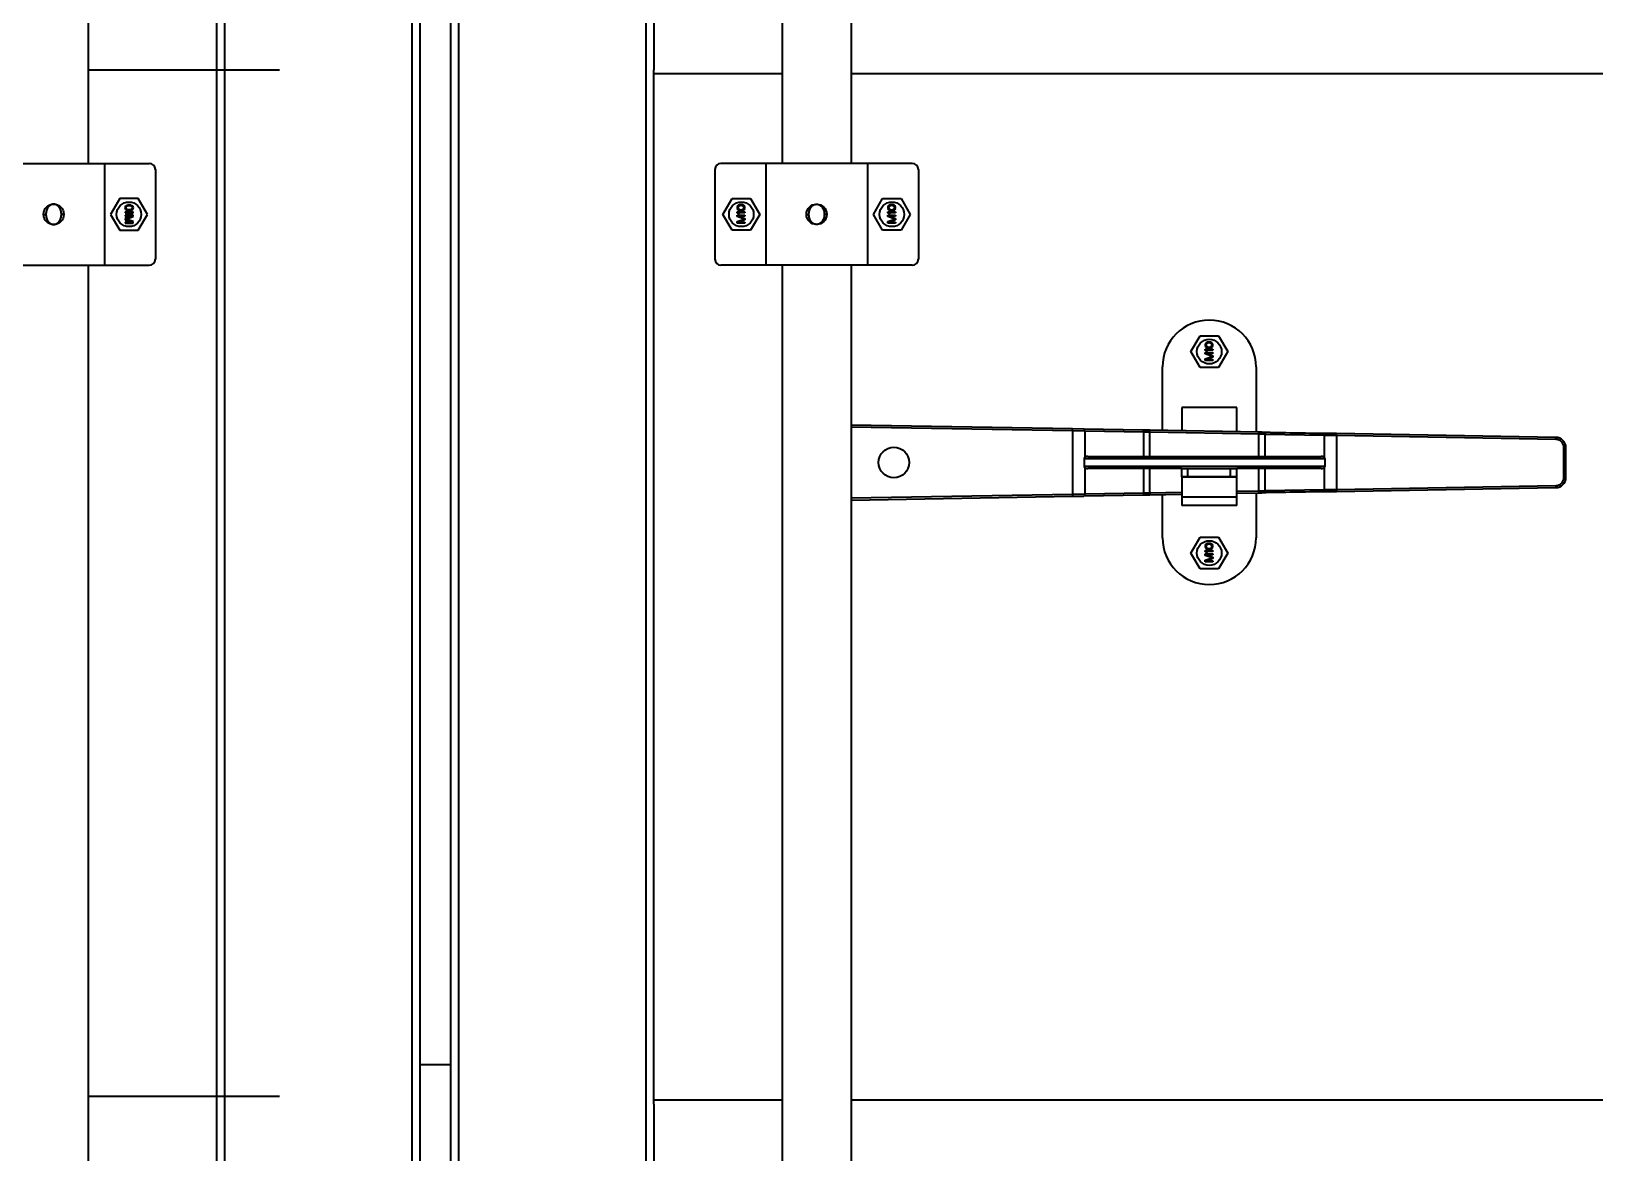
# Model space of a CAD drawing. Header units: millimetres. Extents: x 32496 to 166256, y 3504 to 23939.
# Drawn here: x 37340 to 38109, y 15534 to 16085 of the extents above; entities that cross this region are included whole.
import ezdxf

# ---------------------------------------------------------------- set-up
doc = ezdxf.new("R2010")
doc.units = ezdxf.units.MM
doc.layers.get('0').update_dxf_attribs({"lineweight": 35})

msp = doc.modelspace()

# ---------------------------------------------------------------- linework, layer by layer
at = {"color": 9, "linetype": 'Continuous'}
for p, q in [((37435.352, 17722.349), (37435.352, 15173.349)), ((37642.352, 17722.349), (37642.352, 15173.349)), ((37527.352, 16240.349), (37527.352, 15173.349)), ((37550.352, 16240.349), (37550.352, 15173.349)), ((37346.352, 15995.349), (37347.552, 15995.349)), ((37356.352, 15995.349), (37355.152, 15995.349)), ((37721.352, 15995.349), (37722.552, 15995.349)), ((37731.352, 15995.349), (37730.152, 15995.349)), ((37852.136, 15888.864), (37743.352, 15890.778)), ((37852.123, 15888.865), (37852.138, 15889.865)), ((37858.125, 15888.812), (37852.136, 15888.865)), ((37852.136, 15888.864), (37852.136, 15857.833)), ((37887.19, 15888.301), (37858.125, 15888.812)), ((37858.136, 15888.812), (37858.136, 15875.853)), ((37887.208, 15888.3), (37887.19, 15888.301)), ((37890.188, 15888.195), (37887.208, 15888.3)), ((37887.208, 15876.349), (37887.208, 15888.3)), ((37890.208, 15888.195), (37890.188, 15888.195)), ((37890.208, 15888.195), (37890.226, 15889.195)), ((37943.753, 15887.253), (37890.208, 15888.195)), ((37890.208, 15876.349), (37890.208, 15888.195)), ((37943.753, 15887.253), (37943.771, 15888.119)), ((37943.777, 15887.252), (37943.753, 15887.253)), ((37943.777, 15887.252), (37943.807, 15888.252)), ((37946.762, 15887.147), (37943.777, 15887.252)), ((37943.777, 15876.349), (37943.777, 15887.252)), ((37947.277, 15888.147), (37945.127, 15888.212)), ((37975.849, 15886.635), (37946.762, 15887.147)), ((37946.777, 15876.349), (37946.777, 15887.147)), ((37949.277, 15888.147), (37947.277, 15888.147)), ((37947.29, 15888.147), (37947.277, 15888.147)), ((37981.835, 15886.583), (37975.849, 15886.635)), ((37975.849, 15886.635), (37975.849, 15875.853)), ((37978.349, 15887.635), (37976.349, 15887.635)), ((37981.021, 15887.591), (37976.349, 15887.635)), ((38089.704, 15884.685), (37981.835, 15886.583)), ((37981.849, 15886.583), (37981.867, 15887.582)), ((37981.849, 15886.583), (37981.849, 15860.115)), ((38089.704, 15884.685), (38089.722, 15885.685)), ((38093.634, 15880.686), (38094.634, 15880.686)), ((38093.634, 15866.011), (38093.634, 15880.686)), ((37857.895, 15875.349), (37976.09, 15875.349)), ((37976.09, 15871.349), (37857.895, 15871.349)), ((37858.136, 15870.844), (37858.136, 15857.886)), ((37887.208, 15858.397), (37887.208, 15870.349)), ((37890.208, 15858.503), (37890.208, 15870.349)), ((37908.852, 15866.349), (37908.852, 15870.349)), ((37929.852, 15866.349), (37929.852, 15870.349)), ((37943.777, 15859.445), (37943.777, 15870.349)), ((37946.777, 15859.55), (37946.777, 15870.349)), ((37975.849, 15870.844), (37975.849, 15860.062)), ((37932.852, 15866.149), (37905.852, 15866.149)), ((37981.835, 15860.114), (38089.704, 15862.012)), ((38089.704, 15862.012), (38089.722, 15861.012)), ((38093.634, 15866.011), (38094.634, 15866.011)), ((37743.352, 15855.919), (37852.136, 15857.833)), ((37852.136, 15857.833), (37858.125, 15857.885)), ((37858.125, 15857.885), (37887.19, 15858.397)), ((37887.19, 15858.397), (37887.208, 15858.397)), ((37887.208, 15858.397), (37890.188, 15858.502)), ((37890.188, 15858.502), (37890.208, 15858.503)), ((37890.203, 15857.636), (37890.205, 15857.502)), ((37890.208, 15858.503), (37905.852, 15858.778)), ((37890.208, 15858.503), (37890.226, 15857.503)), ((37905.852, 15856.549), (37932.852, 15856.549)), ((37932.852, 15859.253), (37943.753, 15859.445)), ((37943.753, 15859.445), (37943.777, 15859.445)), ((37943.777, 15859.445), (37946.762, 15859.55)), ((37943.777, 15859.445), (37943.807, 15858.446)), ((37945.127, 15858.486), (37947.277, 15858.55)), ((37946.762, 15859.55), (37975.849, 15860.062)), ((37947.277, 15858.55), (37947.29, 15858.551)), ((37949.277, 15858.55), (37947.277, 15858.55)), ((37975.849, 15860.062), (37981.835, 15860.114)), ((37976.349, 15859.062), (37981.021, 15859.107)), ((37978.349, 15859.062), (37976.349, 15859.062)), ((37981.834, 15860.114), (37981.849, 15859.249)), ((37981.849, 15860.115), (37981.867, 15859.115)), ((37981.849, 15859.249), (37981.851, 15859.115)), ((37932.852, 15852.149), (37905.852, 15852.149))]:
    msp.add_line(p, q, dxfattribs=at)
at = {"color": 7, "linetype": 'Continuous'}
for p, q in [((37368.352, 17612.489), (37368.352, 16020.349)), ((37709.352, 17612.489), (37709.352, 16020.349)), ((37743.352, 17612.489), (37743.352, 16020.349)), ((37431.352, 17577.246), (37431.352, 15317.451)), ((37646.352, 16270.349), (37646.352, 16066.349)), ((37531.352, 16240.349), (37531.352, 15173.349)), ((37546.352, 16240.349), (37546.352, 15173.349)), ((37368.352, 16066.349), (37462.352, 16066.349)), ((37646.352, 15557.849), (37646.352, 16066.349)), ((37709.352, 16064.349), (37646.352, 16064.349)), ((38615.352, 16064.349), (37743.352, 16064.349)), ((37304.352, 16020.349), (37398.352, 16020.349)), ((37376.352, 16020.349), (37376.352, 15970.349)), ((37401.352, 16017.349), (37401.352, 15973.349)), ((37676.352, 16017.349), (37676.352, 15973.349)), ((37773.352, 16020.349), (37679.352, 16020.349)), ((37701.352, 16020.349), (37701.352, 15970.349)), ((37751.352, 16020.349), (37751.352, 15970.349)), ((37776.352, 16017.349), (37776.352, 15973.349)), ((37383.819, 16003.199), (37379.287, 15995.349)), ((37392.884, 16003.199), (37383.819, 16003.199)), ((37386.644, 15999.11), (37386.89, 15999.512)), ((37386.89, 15999.512), (37387.136, 15999.754)), ((37387.054, 15999.03), (37387.219, 15999.271)), ((37387.136, 15999.754), (37387.465, 15999.914)), ((37387.219, 15999.271), (37387.711, 15999.593)), ((37387.465, 15999.914), (37387.711, 15999.995)), ((37387.711, 15999.995), (37388.122, 16000.075)), ((37387.711, 15999.593), (37388.204, 15999.673)), ((37388.122, 16000.075), (37388.861, 16000.075)), ((37388.204, 15999.673), (37388.779, 15999.673)), ((37388.779, 15999.673), (37389.272, 15999.593)), ((37388.861, 16000.075), (37389.272, 15999.995)), ((37389.272, 15999.995), (37389.518, 15999.914)), ((37389.272, 15999.593), (37389.765, 15999.271)), ((37389.518, 15999.914), (37389.847, 15999.754)), ((37389.765, 15999.271), (37389.929, 15999.03)), ((37389.847, 15999.754), (37390.093, 15999.512)), ((37390.093, 15999.512), (37390.339, 15999.11)), ((37397.416, 15995.349), (37392.884, 16003.199)), ((37680.287, 15995.349), (37684.819, 16003.199)), ((37684.819, 16003.199), (37693.884, 16003.199)), ((37687.61, 15999.512), (37687.364, 15999.11)), ((37687.856, 15999.754), (37687.61, 15999.512)), ((37687.939, 15999.271), (37687.774, 15999.03)), ((37688.185, 15999.914), (37687.856, 15999.754)), ((37688.431, 15999.593), (37687.939, 15999.271)), ((37688.431, 15999.995), (37688.185, 15999.914)), ((37688.842, 16000.075), (37688.431, 15999.995)), ((37688.924, 15999.673), (37688.431, 15999.593)), ((37689.581, 16000.075), (37688.842, 16000.075)), ((37689.499, 15999.673), (37688.924, 15999.673)), ((37689.992, 15999.593), (37689.499, 15999.673)), ((37689.992, 15999.995), (37689.581, 16000.075)), ((37690.238, 15999.914), (37689.992, 15999.995)), ((37690.485, 15999.271), (37689.992, 15999.593)), ((37690.567, 15999.754), (37690.238, 15999.914)), ((37690.649, 15999.03), (37690.485, 15999.271)), ((37690.813, 15999.512), (37690.567, 15999.754)), ((37691.059, 15999.11), (37690.813, 15999.512)), ((37693.884, 16003.199), (37698.416, 15995.349)), ((37754.287, 15995.349), (37758.819, 16003.199)), ((37758.819, 16003.199), (37767.884, 16003.199)), ((37761.61, 15999.512), (37761.364, 15999.11)), ((37761.856, 15999.754), (37761.61, 15999.512)), ((37761.939, 15999.271), (37761.774, 15999.03)), ((37762.185, 15999.914), (37761.856, 15999.754)), ((37762.431, 15999.593), (37761.939, 15999.271)), ((37762.431, 15999.995), (37762.185, 15999.914)), ((37762.842, 16000.075), (37762.431, 15999.995)), ((37762.924, 15999.673), (37762.431, 15999.593)), ((37763.581, 16000.075), (37762.842, 16000.075)), ((37763.499, 15999.673), (37762.924, 15999.673)), ((37763.992, 15999.593), (37763.499, 15999.673)), ((37763.992, 15999.995), (37763.581, 16000.075)), ((37764.238, 15999.914), (37763.992, 15999.995)), ((37764.485, 15999.271), (37763.992, 15999.593)), ((37764.567, 15999.754), (37764.238, 15999.914)), ((37764.649, 15999.03), (37764.485, 15999.271)), ((37764.813, 15999.512), (37764.567, 15999.754)), ((37765.059, 15999.11), (37764.813, 15999.512)), ((37767.884, 16003.199), (37772.416, 15995.349)), ((37379.287, 15995.349), (37383.819, 15987.499)), ((37386.562, 15998.628), (37386.644, 15999.11)), ((37386.644, 15998.145), (37386.562, 15998.628)), ((37390.422, 15996.537), (37386.562, 15996.537)), ((37386.562, 15996.537), (37386.562, 15996.054)), ((37386.562, 15996.054), (37389.765, 15996.054)), ((37390.422, 15994.929), (37386.562, 15994.929)), ((37386.562, 15994.929), (37386.562, 15994.446)), ((37386.562, 15994.446), (37389.6, 15994.446)), ((37389.6, 15994.446), (37386.562, 15993.32)), ((37386.562, 15993.32), (37386.562, 15992.677)), ((37386.562, 15992.677), (37389.6, 15991.551)), ((37389.6, 15991.551), (37386.562, 15991.551)), ((37386.562, 15991.551), (37386.562, 15991.069)), ((37386.89, 15997.743), (37386.644, 15998.145)), ((37387.136, 15997.502), (37386.89, 15997.743)), ((37386.972, 15998.628), (37387.054, 15999.03)), ((37387.054, 15998.226), (37386.972, 15998.628)), ((37386.972, 15992.999), (37390.422, 15994.205)), ((37390.422, 15991.792), (37386.972, 15992.999)), ((37387.219, 15997.984), (37387.054, 15998.226)), ((37387.465, 15997.341), (37387.136, 15997.502)), ((37387.711, 15997.663), (37387.219, 15997.984)), ((37387.711, 15997.261), (37387.465, 15997.341)), ((37388.204, 15997.582), (37387.711, 15997.663)), ((37388.122, 15997.18), (37387.711, 15997.261)), ((37388.861, 15997.18), (37388.122, 15997.18)), ((37388.779, 15997.582), (37388.204, 15997.582)), ((37389.272, 15997.663), (37388.779, 15997.582)), ((37389.272, 15997.261), (37388.861, 15997.18)), ((37389.765, 15996.054), (37389.19, 15995.572)), ((37389.19, 15995.572), (37389.847, 15995.572)), ((37389.765, 15997.984), (37389.272, 15997.663)), ((37389.518, 15997.341), (37389.272, 15997.261)), ((37389.847, 15997.502), (37389.518, 15997.341)), ((37389.929, 15998.226), (37389.765, 15997.984)), ((37390.093, 15997.743), (37389.847, 15997.502)), ((37389.847, 15995.572), (37390.422, 15996.054)), ((37389.929, 15999.03), (37390.011, 15998.628)), ((37390.011, 15998.628), (37389.929, 15998.226)), ((37390.339, 15998.145), (37390.093, 15997.743)), ((37390.339, 15999.11), (37390.422, 15998.628)), ((37390.422, 15998.628), (37390.339, 15998.145)), ((37390.422, 15996.054), (37390.422, 15996.537)), ((37390.422, 15994.205), (37390.422, 15994.929)), ((37390.422, 15991.069), (37390.422, 15991.792)), ((37392.884, 15987.499), (37397.416, 15995.349)), ((37684.819, 15987.499), (37680.287, 15995.349)), ((37687.364, 15999.11), (37687.282, 15998.628)), ((37687.282, 15998.628), (37687.364, 15998.145)), ((37687.282, 15996.537), (37691.142, 15996.537)), ((37687.282, 15996.054), (37687.282, 15996.537)), ((37687.856, 15995.572), (37687.282, 15996.054)), ((37687.282, 15994.929), (37691.142, 15994.929)), ((37687.282, 15994.205), (37687.282, 15994.929)), ((37690.731, 15992.999), (37687.282, 15994.205)), ((37687.282, 15991.792), (37690.731, 15992.999)), ((37687.282, 15991.069), (37687.282, 15991.792)), ((37687.364, 15998.145), (37687.61, 15997.743)), ((37687.61, 15997.743), (37687.856, 15997.502)), ((37687.774, 15999.03), (37687.692, 15998.628)), ((37687.692, 15998.628), (37687.774, 15998.226)), ((37687.774, 15998.226), (37687.939, 15997.984)), ((37687.856, 15997.502), (37688.185, 15997.341)), ((37688.513, 15995.572), (37687.856, 15995.572)), ((37687.939, 15997.984), (37688.431, 15997.663)), ((37691.142, 15996.054), (37687.939, 15996.054)), ((37687.939, 15996.054), (37688.513, 15995.572)), ((37691.142, 15994.446), (37688.103, 15994.446)), ((37688.103, 15994.446), (37691.142, 15993.32)), ((37691.142, 15992.677), (37688.103, 15991.551)), ((37688.103, 15991.551), (37691.142, 15991.551)), ((37688.185, 15997.341), (37688.431, 15997.261)), ((37688.431, 15997.663), (37688.924, 15997.582)), ((37688.431, 15997.261), (37688.842, 15997.18)), ((37688.842, 15997.18), (37689.581, 15997.18)), ((37688.924, 15997.582), (37689.499, 15997.582)), ((37689.499, 15997.582), (37689.992, 15997.663)), ((37689.581, 15997.18), (37689.992, 15997.261)), ((37689.992, 15997.663), (37690.485, 15997.984)), ((37689.992, 15997.261), (37690.238, 15997.341)), ((37690.238, 15997.341), (37690.567, 15997.502)), ((37690.485, 15997.984), (37690.649, 15998.226)), ((37690.567, 15997.502), (37690.813, 15997.743)), ((37690.731, 15998.628), (37690.649, 15999.03)), ((37690.649, 15998.226), (37690.731, 15998.628)), ((37690.813, 15997.743), (37691.059, 15998.145)), ((37691.142, 15998.628), (37691.059, 15999.11)), ((37691.059, 15998.145), (37691.142, 15998.628)), ((37691.142, 15996.537), (37691.142, 15996.054)), ((37691.142, 15994.929), (37691.142, 15994.446)), ((37691.142, 15993.32), (37691.142, 15992.677)), ((37691.142, 15991.551), (37691.142, 15991.069)), ((37698.416, 15995.349), (37693.884, 15987.499)), ((37758.819, 15987.499), (37754.287, 15995.349)), ((37761.364, 15999.11), (37761.282, 15998.628)), ((37761.282, 15998.628), (37761.364, 15998.145)), ((37761.282, 15996.537), (37765.142, 15996.537)), ((37761.282, 15996.054), (37761.282, 15996.537)), ((37761.856, 15995.572), (37761.282, 15996.054)), ((37761.282, 15994.929), (37765.142, 15994.929)), ((37761.282, 15994.205), (37761.282, 15994.929)), ((37764.731, 15992.999), (37761.282, 15994.205)), ((37761.282, 15991.792), (37764.731, 15992.999)), ((37761.282, 15991.069), (37761.282, 15991.792)), ((37761.364, 15998.145), (37761.61, 15997.743)), ((37761.61, 15997.743), (37761.856, 15997.502)), ((37761.774, 15999.03), (37761.692, 15998.628)), ((37761.692, 15998.628), (37761.774, 15998.226)), ((37761.774, 15998.226), (37761.939, 15997.984)), ((37761.856, 15997.502), (37762.185, 15997.341)), ((37762.513, 15995.572), (37761.856, 15995.572)), ((37761.939, 15997.984), (37762.431, 15997.663)), ((37765.142, 15996.054), (37761.939, 15996.054)), ((37761.939, 15996.054), (37762.513, 15995.572)), ((37765.142, 15994.446), (37762.103, 15994.446)), ((37762.103, 15994.446), (37765.142, 15993.32)), ((37765.142, 15992.677), (37762.103, 15991.551)), ((37762.103, 15991.551), (37765.142, 15991.551)), ((37762.185, 15997.341), (37762.431, 15997.261)), ((37762.431, 15997.663), (37762.924, 15997.582)), ((37762.431, 15997.261), (37762.842, 15997.18)), ((37762.842, 15997.18), (37763.581, 15997.18)), ((37762.924, 15997.582), (37763.499, 15997.582)), ((37763.499, 15997.582), (37763.992, 15997.663)), ((37763.581, 15997.18), (37763.992, 15997.261)), ((37763.992, 15997.663), (37764.485, 15997.984)), ((37763.992, 15997.261), (37764.238, 15997.341)), ((37764.238, 15997.341), (37764.567, 15997.502)), ((37764.485, 15997.984), (37764.649, 15998.226)), ((37764.567, 15997.502), (37764.813, 15997.743)), ((37764.731, 15998.628), (37764.649, 15999.03)), ((37764.649, 15998.226), (37764.731, 15998.628)), ((37764.813, 15997.743), (37765.059, 15998.145)), ((37765.142, 15998.628), (37765.059, 15999.11)), ((37765.059, 15998.145), (37765.142, 15998.628)), ((37765.142, 15996.537), (37765.142, 15996.054)), ((37765.142, 15994.929), (37765.142, 15994.446)), ((37765.142, 15993.32), (37765.142, 15992.677)), ((37765.142, 15991.551), (37765.142, 15991.069)), ((37772.416, 15995.349), (37767.884, 15987.499)), ((37383.819, 15987.499), (37392.884, 15987.499)), ((37386.562, 15991.069), (37390.422, 15991.069)), ((37693.884, 15987.499), (37684.819, 15987.499)), ((37691.142, 15991.069), (37687.282, 15991.069)), ((37767.884, 15987.499), (37758.819, 15987.499)), ((37765.142, 15991.069), (37761.282, 15991.069)), ((37304.352, 15970.349), (37398.352, 15970.349)), ((37368.352, 15970.349), (37368.352, 15282.209)), ((37773.352, 15970.349), (37679.352, 15970.349)), ((37709.352, 15970.349), (37709.352, 15282.209)), ((37743.352, 15970.349), (37743.352, 15282.209)), ((37910.287, 15927.849), (37914.819, 15935.699)), ((37914.819, 15935.699), (37923.884, 15935.699)), ((37917.364, 15931.61), (37917.282, 15931.128)), ((37917.282, 15931.128), (37917.364, 15930.645)), ((37917.61, 15932.012), (37917.364, 15931.61)), ((37917.364, 15930.645), (37917.61, 15930.243)), ((37917.856, 15932.254), (37917.61, 15932.012)), ((37917.61, 15930.243), (37917.856, 15930.002)), ((37917.774, 15931.53), (37917.692, 15931.128)), ((37917.692, 15931.128), (37917.774, 15930.726)), ((37917.939, 15931.771), (37917.774, 15931.53)), ((37917.774, 15930.726), (37917.939, 15930.484)), ((37918.185, 15932.414), (37917.856, 15932.254)), ((37918.431, 15932.093), (37917.939, 15931.771)), ((37917.939, 15930.484), (37918.431, 15930.163)), ((37918.431, 15932.495), (37918.185, 15932.414)), ((37918.842, 15932.575), (37918.431, 15932.495)), ((37918.924, 15932.173), (37918.431, 15932.093)), ((37918.431, 15930.163), (37918.924, 15930.082)), ((37919.581, 15932.575), (37918.842, 15932.575)), ((37919.499, 15932.173), (37918.924, 15932.173)), ((37918.924, 15930.082), (37919.499, 15930.082)), ((37919.992, 15932.093), (37919.499, 15932.173)), ((37919.499, 15930.082), (37919.992, 15930.163)), ((37919.992, 15932.495), (37919.581, 15932.575)), ((37920.238, 15932.414), (37919.992, 15932.495)), ((37920.485, 15931.771), (37919.992, 15932.093)), ((37919.992, 15930.163), (37920.485, 15930.484)), ((37920.567, 15932.254), (37920.238, 15932.414)), ((37920.649, 15931.53), (37920.485, 15931.771)), ((37920.485, 15930.484), (37920.649, 15930.726)), ((37920.813, 15932.012), (37920.567, 15932.254)), ((37920.567, 15930.002), (37920.813, 15930.243)), ((37920.731, 15931.128), (37920.649, 15931.53)), ((37920.649, 15930.726), (37920.731, 15931.128)), ((37921.059, 15931.61), (37920.813, 15932.012)), ((37920.813, 15930.243), (37921.059, 15930.645)), ((37921.142, 15931.128), (37921.059, 15931.61)), ((37921.059, 15930.645), (37921.142, 15931.128)), ((37923.884, 15935.699), (37928.416, 15927.849)), ((37914.819, 15919.999), (37910.287, 15927.849)), ((37917.282, 15929.037), (37921.142, 15929.037)), ((37917.282, 15928.554), (37917.282, 15929.037)), ((37917.856, 15928.072), (37917.282, 15928.554)), ((37917.282, 15927.429), (37921.142, 15927.429)), ((37917.282, 15926.705), (37917.282, 15927.429)), ((37920.731, 15925.499), (37917.282, 15926.705)), ((37917.282, 15924.292), (37920.731, 15925.499)), ((37917.282, 15923.569), (37917.282, 15924.292)), ((37921.142, 15923.569), (37917.282, 15923.569)), ((37917.856, 15930.002), (37918.185, 15929.841)), ((37918.513, 15928.072), (37917.856, 15928.072)), ((37921.142, 15928.554), (37917.939, 15928.554)), ((37917.939, 15928.554), (37918.513, 15928.072)), ((37921.142, 15926.946), (37918.103, 15926.946)), ((37918.103, 15926.946), (37921.142, 15925.82)), ((37921.142, 15925.177), (37918.103, 15924.051)), ((37918.103, 15924.051), (37921.142, 15924.051)), ((37918.185, 15929.841), (37918.431, 15929.761)), ((37918.431, 15929.761), (37918.842, 15929.68)), ((37918.842, 15929.68), (37919.581, 15929.68)), ((37919.581, 15929.68), (37919.992, 15929.761)), ((37919.992, 15929.761), (37920.238, 15929.841)), ((37920.238, 15929.841), (37920.567, 15930.002)), ((37921.142, 15929.037), (37921.142, 15928.554)), ((37921.142, 15927.429), (37921.142, 15926.946)), ((37921.142, 15925.82), (37921.142, 15925.177)), ((37921.142, 15924.051), (37921.142, 15923.569)), ((37928.416, 15927.849), (37923.884, 15919.999)), ((37896.352, 15889.087), (37896.352, 15920.349)), ((37923.884, 15919.999), (37914.819, 15919.999)), ((37942.352, 15920.349), (37942.352, 15888.278)), ((37932.852, 15900.349), (37905.852, 15900.349)), ((37905.852, 15900.349), (37905.852, 15888.92)), ((37932.852, 15888.445), (37932.852, 15900.349)), ((37852.136, 15889.865), (37743.352, 15891.778)), ((37857.636, 15889.812), (37852.136, 15889.865)), ((37857.649, 15889.812), (37857.636, 15889.812)), ((37886.708, 15889.3), (37857.649, 15889.812)), ((37890.211, 15889.195), (37886.716, 15889.3)), ((37943.777, 15888.252), (37890.208, 15889.195)), ((37943.807, 15888.252), (37943.777, 15888.252)), ((37943.796, 15888.252), (37949.277, 15888.147)), ((37945.127, 15888.212), (37943.807, 15888.252)), ((37976.349, 15887.635), (37947.29, 15888.147)), ((37949.277, 15888.147), (37949.29, 15888.147)), ((37949.29, 15888.147), (37978.349, 15887.635)), ((37981.867, 15887.582), (37978.349, 15887.635)), ((37981.849, 15887.583), (37981.021, 15887.591)), ((38089.722, 15885.685), (37981.867, 15887.582)), ((37859.627, 15876.349), (37974.358, 15876.349)), ((38094.634, 15866.011), (38094.634, 15880.686)), ((37857.895, 15875.349), (37857.895, 15871.349)), ((37905.852, 15870.349), (37859.627, 15870.349)), ((37905.852, 15870.349), (37932.852, 15870.349)), ((37905.852, 15866.349), (37905.852, 15870.349)), ((37974.358, 15870.349), (37932.852, 15870.349)), ((37932.852, 15866.349), (37932.852, 15870.349)), ((37976.09, 15875.349), (37976.09, 15871.349)), ((37932.852, 15866.349), (37905.852, 15866.349)), ((37905.852, 15866.349), (37905.852, 15852.149)), ((37932.852, 15852.149), (37932.852, 15866.349)), ((37981.849, 15859.115), (38089.722, 15861.012)), ((37743.352, 15854.919), (37852.136, 15856.833)), ((37852.136, 15856.833), (37857.636, 15856.885)), ((37857.636, 15856.885), (37857.649, 15856.886)), ((37857.649, 15856.886), (37886.708, 15857.397)), ((37886.716, 15857.397), (37890.205, 15857.502)), ((37890.208, 15857.502), (37905.852, 15857.778)), ((37896.352, 15836.349), (37896.352, 15857.611)), ((37932.852, 15858.253), (37943.777, 15858.445)), ((37942.352, 15858.42), (37942.352, 15836.349)), ((37943.777, 15858.445), (37945.127, 15858.486)), ((37949.277, 15858.55), (37943.796, 15858.445)), ((37947.29, 15858.551), (37976.349, 15859.062)), ((37949.29, 15858.551), (37949.277, 15858.55)), ((37978.36, 15859.062), (37949.29, 15858.551)), ((37981.849, 15859.115), (37978.36, 15859.062)), ((37981.02, 15859.102), (37980.937, 15859.101)), ((37981.021, 15859.107), (37981.849, 15859.115)), ((37905.852, 15852.349), (37932.852, 15852.349)), ((37910.287, 15828.849), (37914.819, 15836.699)), ((37914.819, 15836.699), (37923.884, 15836.699)), ((37917.364, 15832.61), (37917.282, 15832.128)), ((37917.282, 15832.128), (37917.364, 15831.645)), ((37917.61, 15833.012), (37917.364, 15832.61)), ((37917.364, 15831.645), (37917.61, 15831.243)), ((37917.856, 15833.254), (37917.61, 15833.012)), ((37917.61, 15831.243), (37917.856, 15831.002)), ((37917.774, 15832.53), (37917.692, 15832.128)), ((37917.692, 15832.128), (37917.774, 15831.726)), ((37917.939, 15832.771), (37917.774, 15832.53)), ((37917.774, 15831.726), (37917.939, 15831.484)), ((37918.185, 15833.414), (37917.856, 15833.254)), ((37917.856, 15831.002), (37918.185, 15830.841)), ((37918.431, 15833.093), (37917.939, 15832.771)), ((37917.939, 15831.484), (37918.431, 15831.163)), ((37918.431, 15833.495), (37918.185, 15833.414)), ((37918.185, 15830.841), (37918.431, 15830.761)), ((37918.842, 15833.575), (37918.431, 15833.495)), ((37918.924, 15833.173), (37918.431, 15833.093)), ((37918.431, 15831.163), (37918.924, 15831.082)), ((37918.431, 15830.761), (37918.842, 15830.68)), ((37919.581, 15833.575), (37918.842, 15833.575)), ((37918.842, 15830.68), (37919.581, 15830.68)), ((37919.499, 15833.173), (37918.924, 15833.173)), ((37918.924, 15831.082), (37919.499, 15831.082)), ((37919.992, 15833.093), (37919.499, 15833.173)), ((37919.499, 15831.082), (37919.992, 15831.163)), ((37919.992, 15833.495), (37919.581, 15833.575)), ((37919.581, 15830.68), (37919.992, 15830.761)), ((37920.238, 15833.414), (37919.992, 15833.495)), ((37920.485, 15832.771), (37919.992, 15833.093)), ((37919.992, 15831.163), (37920.485, 15831.484)), ((37919.992, 15830.761), (37920.238, 15830.841)), ((37920.567, 15833.254), (37920.238, 15833.414)), ((37920.238, 15830.841), (37920.567, 15831.002)), ((37920.649, 15832.53), (37920.485, 15832.771)), ((37920.485, 15831.484), (37920.649, 15831.726)), ((37920.813, 15833.012), (37920.567, 15833.254)), ((37920.567, 15831.002), (37920.813, 15831.243)), ((37920.731, 15832.128), (37920.649, 15832.53)), ((37920.649, 15831.726), (37920.731, 15832.128)), ((37921.059, 15832.61), (37920.813, 15833.012)), ((37920.813, 15831.243), (37921.059, 15831.645)), ((37921.142, 15832.128), (37921.059, 15832.61)), ((37921.059, 15831.645), (37921.142, 15832.128)), ((37923.884, 15836.699), (37928.416, 15828.849)), ((37914.819, 15820.999), (37910.287, 15828.849)), ((37917.282, 15830.037), (37921.142, 15830.037)), ((37917.282, 15829.554), (37917.282, 15830.037)), ((37917.856, 15829.072), (37917.282, 15829.554)), ((37917.282, 15828.429), (37921.142, 15828.429)), ((37917.282, 15827.705), (37917.282, 15828.429)), ((37920.731, 15826.499), (37917.282, 15827.705)), ((37917.282, 15825.292), (37920.731, 15826.499)), ((37917.282, 15824.569), (37917.282, 15825.292)), ((37921.142, 15824.569), (37917.282, 15824.569)), ((37918.513, 15829.072), (37917.856, 15829.072)), ((37921.142, 15829.554), (37917.939, 15829.554)), ((37917.939, 15829.554), (37918.513, 15829.072)), ((37921.142, 15827.946), (37918.103, 15827.946)), ((37918.103, 15827.946), (37921.142, 15826.82)), ((37921.142, 15826.177), (37918.103, 15825.051)), ((37918.103, 15825.051), (37921.142, 15825.051)), ((37921.142, 15830.037), (37921.142, 15829.554)), ((37921.142, 15828.429), (37921.142, 15827.946)), ((37921.142, 15826.82), (37921.142, 15826.177)), ((37921.142, 15825.051), (37921.142, 15824.569)), ((37928.416, 15828.849), (37923.884, 15820.999)), ((37923.884, 15820.999), (37914.819, 15820.999)), ((37531.352, 15577.349), (37546.352, 15577.349)), ((37368.352, 15561.849), (37462.352, 15561.849)), ((37709.352, 15559.849), (37646.352, 15559.849)), ((37646.352, 15557.849), (37646.352, 15353.849)), ((38627.352, 15559.849), (37743.352, 15559.849))]:
    msp.add_line(p, q, dxfattribs=at)
at = {"color": 9, "linetype": 'Continuous'}
for points in [[(37852.123, 15888.865), (37852.127, 15889.123), (37852.134, 15889.572)], [(37852.134, 15889.572), (37852.136, 15889.731), (37852.138, 15889.83), (37852.138, 15889.865)], [(37943.753, 15887.253), (37943.758, 15887.512), (37943.763, 15887.753), (37943.767, 15887.96), (37943.771, 15888.119)], [(37890.203, 15857.636), (37890.205, 15857.536), (37890.205, 15857.502)], [(37981.834, 15860.114), (37981.838, 15859.856), (37981.842, 15859.615), (37981.849, 15859.249)]]:
    msp.add_lwpolyline(points, dxfattribs=at)
at = {"color": 7, "linetype": 'Continuous'}
for centre, radius in [((37351.352, 15995.349), 5), ((37388.352, 15995.349), 6.055), ((37689.352, 15995.349), 6.055), ((37726.352, 15995.349), 5), ((37763.352, 15995.349), 6.055), ((37919.352, 15927.849), 6.055), ((37764.352, 15873.349), 7.5), ((37919.352, 15828.849), 6.055)]:
    msp.add_circle(centre, radius, dxfattribs=at)
for centre, radius, start, end in [((37398.352, 16017.349), 3, 0, 90), ((37679.352, 16017.349), 3, 90, 180), ((37773.352, 16017.349), 3, 0, 90), ((37398.352, 15973.349), 3, 270, 0), ((37679.352, 15973.349), 3, 180, 270), ((37773.352, 15973.349), 3, 270, 0), ((37919.352, 15920.349), 23, 0, 180), ((38089.634, 15880.686), 5, 0, 88.992176), ((38089.634, 15866.011), 5, 271.007824, 0), ((37919.352, 15836.349), 23, 180, 0)]:
    msp.add_arc(centre, radius, start, end, dxfattribs=at)
at = {"color": 9, "linetype": 'Continuous'}
for centre, radius, start, end in [((37886.708, 15889.05), 0.25, 83.33256, 88.247385), ((38089.634, 15880.686), 4, 0, 88.992176), ((38089.634, 15866.011), 4, 271.007824, 0), ((37886.708, 15857.647), 0.25, 271.752, 276.684678)]:
    msp.add_arc(centre, radius, start, end, dxfattribs=at)
at = {"color": 7, "linetype": 'Continuous'}
for centre, start_param, end_param in [((37859.627, 15875.349), 1.5707963, 3.1415927), ((37974.358, 15875.349), 0, 1.5707963), ((37859.627, 15871.349), -3.1415927, -1.5707963), ((37974.358, 15871.349), -1.5707963, 0)]:
    msp.add_ellipse(centre, major_axis=(1.732, 0), ratio=0.5773503, start_param=start_param, end_param=end_param, dxfattribs=at)
for points in [[(37355.152, 15995.349), (37355.152, 15995.994), (37355.01, 15996.959), (37354.541, 15998.126), (37354.071, 15998.887), (37353.496, 15999.516), (37352.834, 15999.988), (37352.109, 16000.282), (37351.351, 16000.382), (37350.592, 16000.281), (37349.868, 15999.987), (37349.206, 15999.515), (37348.631, 15998.885), (37348.162, 15998.124), (37347.692, 15996.958), (37347.552, 15995.993), (37347.552, 15995.349)], [(37722.552, 15995.349), (37722.552, 15995.994), (37722.693, 15996.959), (37723.162, 15998.126), (37723.632, 15998.887), (37724.208, 15999.516), (37724.869, 15999.988), (37725.594, 16000.282), (37726.352, 16000.382), (37727.111, 16000.281), (37727.835, 15999.987), (37728.497, 15999.515), (37729.072, 15998.885), (37729.542, 15998.124), (37730.011, 15996.958), (37730.152, 15995.993), (37730.152, 15995.349)], [(37347.552, 15995.349), (37347.552, 15994.703), (37347.693, 15993.738), (37348.162, 15992.572), (37348.632, 15991.81), (37349.208, 15991.181), (37349.869, 15990.709), (37350.594, 15990.415), (37351.352, 15990.316), (37352.111, 15990.416), (37352.835, 15990.71), (37353.497, 15991.183), (37354.072, 15991.812), (37354.542, 15992.574), (37355.011, 15993.739), (37355.152, 15994.704), (37355.152, 15995.349)], [(37730.152, 15995.349), (37730.152, 15994.703), (37730.01, 15993.738), (37729.541, 15992.572), (37729.071, 15991.81), (37728.496, 15991.181), (37727.834, 15990.709), (37727.109, 15990.415), (37726.351, 15990.316), (37725.592, 15990.416), (37724.868, 15990.71), (37724.206, 15991.183), (37723.631, 15991.812), (37723.162, 15992.574), (37722.692, 15993.739), (37722.552, 15994.704), (37722.552, 15995.349)]]:
    msp.add_open_spline(points, degree=3, knots=[0, 0, 0, 0, 0.1397462, 0.2070162, 0.2713407, 0.3324164, 0.3903886, 0.445904, 0.5000394, 0.5541861, 0.6097262, 0.6677267, 0.728816, 0.7931304, 0.8603654, 1, 1, 1, 1], dxfattribs=at)
at = {"color": 9, "linetype": 'Continuous'}
for points, knots in [([(37857.887, 15889.678), (37857.853, 15889.717), (37857.779, 15889.784), (37857.681, 15889.812), (37857.636, 15889.812)], [0, 0, 0, 0, 0.5382517, 1, 1, 1, 1]), ([(37858.136, 15888.812), (37858.138, 15888.94), (37858.118, 15889.182), (37858.035, 15889.463), (37857.932, 15889.641), (37857.848, 15889.736), (37857.752, 15889.797), (37857.682, 15889.812), (37857.649, 15889.812)], [0, 0, 0, 0, 0.3191587, 0.602227, 0.7225214, 0.8269572, 0.9176186, 1, 1, 1, 1]), ([(37858.136, 15888.812), (37858.137, 15888.98), (37858.108, 15889.225), (37858.002, 15889.512), (37857.929, 15889.63), (37857.887, 15889.678)], [0, 0, 0, 0, 0.5507159, 0.7928476, 1, 1, 1, 1]), ([(37886.956, 15889.166), (37886.926, 15889.202), (37886.861, 15889.262), (37886.777, 15889.294), (37886.737, 15889.299)], [0, 0, 0, 0, 0.5365884, 1, 1, 1, 1]), ([(37886.859, 15889.266), (37886.85, 15889.271), (37886.812, 15889.289), (37886.769, 15889.299), (37886.738, 15889.3)], [0, 0, 0, 0, 0.2602602, 1, 1, 1, 1]), ([(37887.208, 15888.3), (37887.21, 15888.407), (37887.199, 15888.614), (37887.133, 15888.897), (37887.026, 15889.123), (37886.917, 15889.234), (37886.859, 15889.266)], [0, 0, 0, 0, 0.3021068, 0.5795569, 0.8142273, 1, 1, 1, 1]), ([(37887.195, 15888.3), (37887.197, 15888.468), (37887.171, 15888.713), (37887.069, 15889.001), (37886.997, 15889.119), (37886.956, 15889.166)], [0, 0, 0, 0, 0.5515959, 0.7934946, 1, 1, 1, 1]), ([(37890.188, 15888.195), (37890.19, 15888.281), (37890.198, 15888.57), (37890.206, 15888.858), (37890.21, 15889.061)], [0, 0, 0, 0, 0.2988662, 1, 1, 1, 1]), ([(37890.21, 15889.061), (37890.21, 15889.08), (37890.211, 15889.107), (37890.211, 15889.14), (37890.212, 15889.159), (37890.211, 15889.174), (37890.212, 15889.185), (37890.211, 15889.19), (37890.212, 15889.195), (37890.211, 15889.195)], [0, 0, 0, 0, 0.4315796, 0.6036138, 0.7454065, 0.8562447, 0.9357732, 0.9837382, 1, 1, 1, 1]), ([(37943.771, 15888.119), (37943.771, 15888.138), (37943.772, 15888.165), (37943.772, 15888.198), (37943.773, 15888.217), (37943.774, 15888.232), (37943.773, 15888.243), (37943.775, 15888.248), (37943.773, 15888.253), (37943.774, 15888.253)], [0, 0, 0, 0, 0.4317272, 0.603815, 0.7456458, 0.8565033, 0.9360267, 0.9839447, 1, 1, 1, 1]), ([(37946.758, 15887.147), (37946.761, 15887.276), (37946.789, 15887.519), (37946.882, 15887.799), (37946.99, 15887.976), (37947.077, 15888.071), (37947.174, 15888.132), (37947.244, 15888.147), (37947.277, 15888.147)], [0, 0, 0, 0, 0.3176186, 0.6011951, 0.7221947, 0.8273183, 0.9182453, 1, 1, 1, 1]), ([(37946.777, 15887.147), (37946.779, 15887.275), (37946.805, 15887.518), (37946.896, 15887.799), (37947.003, 15887.976), (37947.09, 15888.071), (37947.187, 15888.132), (37947.257, 15888.147), (37947.29, 15888.147)], [0, 0, 0, 0, 0.317649, 0.6008844, 0.7217074, 0.8267532, 0.9178106, 1, 1, 1, 1]), ([(37975.836, 15886.636), (37975.838, 15886.764), (37975.864, 15887.007), (37975.954, 15887.288), (37976.061, 15887.465), (37976.149, 15887.56), (37976.245, 15887.621), (37976.316, 15887.635), (37976.349, 15887.635)], [0, 0, 0, 0, 0.317649, 0.6008844, 0.7217074, 0.8267532, 0.9178106, 1, 1, 1, 1]), ([(37981.849, 15887.449), (37981.849, 15887.468), (37981.849, 15887.495), (37981.849, 15887.528), (37981.848, 15887.547), (37981.848, 15887.562), (37981.848, 15887.573), (37981.847, 15887.578), (37981.848, 15887.583), (37981.847, 15887.583)], [0, 0, 0, 0, 0.4315143, 0.6035292, 0.7453119, 0.8561498, 0.9356889, 0.9836783, 1, 1, 1, 1]), ([(37981.849, 15886.583), (37981.849, 15886.669), (37981.85, 15886.958), (37981.85, 15887.246), (37981.849, 15887.449)], [0, 0, 0, 0, 0.2988548, 1, 1, 1, 1]), ([(37852.123, 15857.833), (37852.128, 15857.768), (37852.136, 15857.64), (37852.139, 15857.455), (37852.136, 15857.284), (37852.137, 15857.154), (37852.137, 15857.062), (37852.136, 15857.004), (37852.136, 15856.954), (37852.136, 15856.912), (37852.135, 15856.879), (37852.135, 15856.857), (37852.135, 15856.844), (37852.135, 15856.838), (37852.134, 15856.835), (37852.135, 15856.833), (37852.134, 15856.833)], [0, 0, 0, 0, 0.1950101, 0.3826404, 0.5554863, 0.707022, 0.7729173, 0.8313814, 0.8818396, 0.9237953, 0.9568741, 0.9807247, 0.9891174, 0.9951347, 0.9987629, 1, 1, 1, 1]), ([(37857.884, 15857.019), (37857.85, 15856.98), (37857.777, 15856.914), (37857.681, 15856.885), (37857.636, 15856.885)], [0, 0, 0, 0, 0.5386014, 1, 1, 1, 1]), ([(37858.136, 15857.886), (37858.138, 15857.758), (37858.118, 15857.515), (37858.035, 15857.234), (37857.932, 15857.057), (37857.848, 15856.961), (37857.752, 15856.9), (37857.682, 15856.886), (37857.649, 15856.886)], [0, 0, 0, 0, 0.3191587, 0.602227, 0.7225214, 0.8269572, 0.9176186, 1, 1, 1, 1]), ([(37858.122, 15857.885), (37858.124, 15857.718), (37858.098, 15857.473), (37857.996, 15857.185), (37857.925, 15857.067), (37857.884, 15857.019)], [0, 0, 0, 0, 0.5517092, 0.793593, 1, 1, 1, 1]), ([(37886.955, 15857.531), (37886.925, 15857.495), (37886.861, 15857.435), (37886.777, 15857.403), (37886.737, 15857.399)], [0, 0, 0, 0, 0.5361321, 1, 1, 1, 1]), ([(37886.859, 15857.432), (37886.85, 15857.426), (37886.812, 15857.408), (37886.769, 15857.399), (37886.738, 15857.398)], [0, 0, 0, 0, 0.2602599, 1, 1, 1, 1]), ([(37887.208, 15858.397), (37887.21, 15858.29), (37887.199, 15858.083), (37887.133, 15857.8), (37887.026, 15857.574), (37886.917, 15857.463), (37886.859, 15857.432)], [0, 0, 0, 0, 0.3021074, 0.5795577, 0.8142278, 1, 1, 1, 1]), ([(37887.195, 15858.397), (37887.192, 15858.31), (37887.178, 15858.142), (37887.138, 15857.903), (37887.066, 15857.697), (37886.995, 15857.579), (37886.955, 15857.531)], [0, 0, 0, 0, 0.2844643, 0.5531165, 0.794327, 1, 1, 1, 1]), ([(37890.188, 15858.502), (37890.189, 15858.416), (37890.195, 15858.127), (37890.2, 15857.839), (37890.203, 15857.636)], [0, 0, 0, 0, 0.2988639, 1, 1, 1, 1]), ([(37943.753, 15859.445), (37943.756, 15859.358), (37943.764, 15859.07), (37943.772, 15858.781), (37943.777, 15858.579)], [0, 0, 0, 0, 0.2988547, 1, 1, 1, 1]), ([(37943.777, 15858.579), (37943.778, 15858.56), (37943.779, 15858.533), (37943.779, 15858.499), (37943.78, 15858.48), (37943.78, 15858.466), (37943.781, 15858.454), (37943.779, 15858.449), (37943.781, 15858.445), (37943.78, 15858.445)], [0, 0, 0, 0, 0.4317463, 0.6038404, 0.7456747, 0.8565326, 0.9360527, 0.9839631, 1, 1, 1, 1]), ([(37946.766, 15859.55), (37946.768, 15859.422), (37946.794, 15859.179), (37946.884, 15858.898), (37946.991, 15858.721), (37947.078, 15858.626), (37947.174, 15858.565), (37947.244, 15858.55), (37947.277, 15858.55)], [0, 0, 0, 0, 0.3179445, 0.601347, 0.7221649, 0.8271301, 0.9180278, 1, 1, 1, 1]), ([(37946.777, 15859.55), (37946.779, 15859.422), (37946.805, 15859.179), (37946.896, 15858.898), (37947.003, 15858.722), (37947.09, 15858.626), (37947.187, 15858.565), (37947.257, 15858.551), (37947.29, 15858.551)], [0, 0, 0, 0, 0.317649, 0.6008844, 0.7217074, 0.8267532, 0.9178106, 1, 1, 1, 1]), ([(37975.836, 15860.062), (37975.841, 15859.997), (37975.856, 15859.869), (37975.885, 15859.683), (37975.929, 15859.51), (37975.991, 15859.359), (37976.065, 15859.233), (37976.151, 15859.138), (37976.246, 15859.077), (37976.316, 15859.062), (37976.349, 15859.062)], [0, 0, 0, 0, 0.1619207, 0.3193066, 0.4671544, 0.6027565, 0.7232053, 0.8277036, 0.9182263, 1, 1, 1, 1])]:
    msp.add_open_spline(points, degree=3, knots=knots, dxfattribs=at)

doc.saveas('drawing.dxf')
